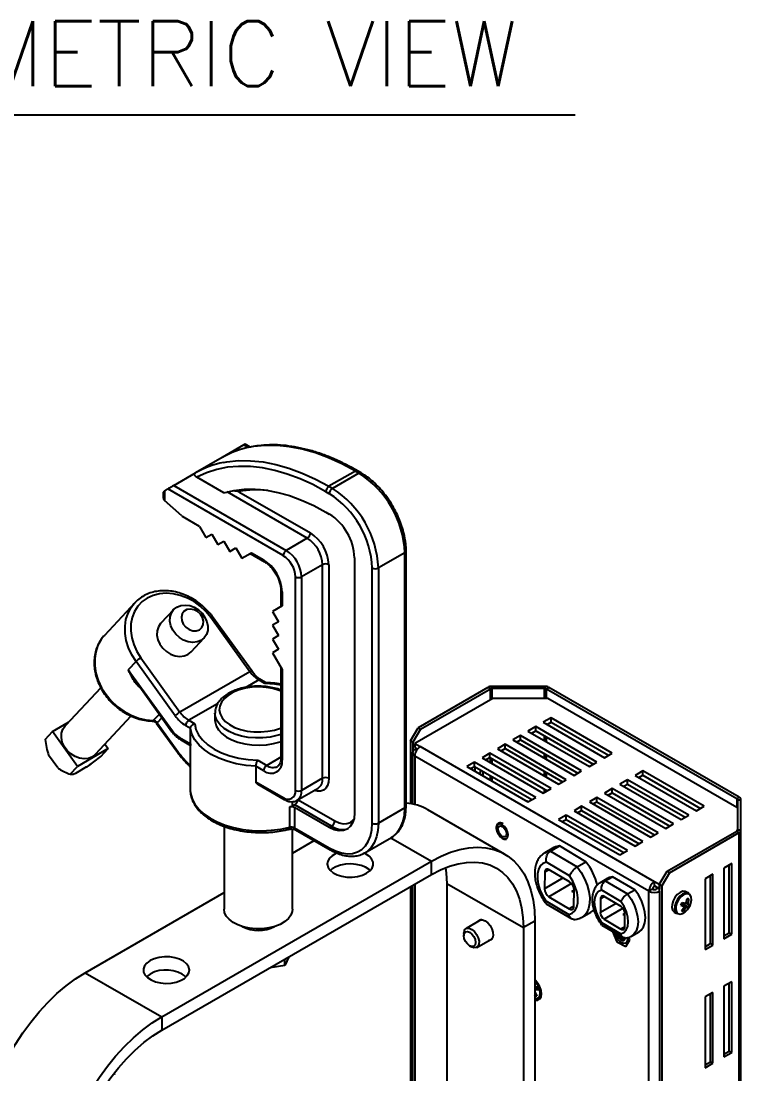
# Model space of a CAD drawing. Extents: x 7 to 135, y 3 to 97.
# Drawn here: x 95.74 to 104.05, y 16.07 to 28.22 of the extents above; entities that cross this region are included whole.
import ezdxf
from ezdxf.enums import TextEntityAlignment as Align

# ---------------------------------------------------------------- set-up
doc = ezdxf.new("R2010")
doc.units = 0
doc.header["$MEASUREMENT"] = 0
doc.layers.add('OBJECT', color=7, linetype='CONTINUOUS')
doc.styles.get("Standard").update_dxf_attribs({"font": 'SIMPLEX'})

msp = doc.modelspace()

# ---------------------------------------------------------------- linework, layer by layer
at = {"layer": 'OBJECT', "color": 1}
msp.add_line((91.147, 27.141), (102.133, 27.141), dxfattribs=at)
at = {"layer": 'OBJECT'}
for p, q in [((98.311, 23.331), (98.06, 23.186)), ((98.363, 23.301), (98.311, 23.331)), ((98.384, 23.305), (98.326, 23.339)), ((98.06, 23.186), (97.754, 23.01)), ((97.503, 22.865), (97.754, 23.01)), ((98.082, 22.779), (97.769, 22.96)), ((99.599, 23.03), (99.293, 22.854)), ((99.639, 23.007), (99.333, 22.83)), ((99.639, 23.007), (99.599, 23.03)), ((99.664, 23.009), (99.624, 23.032)), ((97.503, 22.865), (98.802, 22.115)), ((99.293, 22.854), (99.333, 22.83)), ((97.383, 22.788), (97.383, 22.723)), ((97.397, 22.798), (97.435, 22.823)), ((97.397, 22.798), (97.397, 22.689)), ((98.766, 22.054), (97.435, 22.823)), ((99.044, 22.255), (98.119, 22.789)), ((98.255, 22.792), (99.08, 22.316)), ((99.298, 22.769), (99.258, 22.792)), ((97.595, 22.512), (97.397, 22.689)), ((97.8, 22.392), (97.604, 22.505)), ((99.258, 22.557), (99.298, 22.534)), ((97.8, 22.392), (97.875, 22.262)), ((97.875, 22.262), (97.944, 22.302)), ((97.875, 22.262), (97.944, 22.302)), ((97.944, 22.302), (98.013, 22.182)), ((99.044, 22.255), (98.802, 22.115)), ((98.013, 22.182), (98.082, 22.222)), ((98.013, 22.182), (98.082, 22.222)), ((98.082, 22.222), (98.151, 22.103)), ((98.151, 22.103), (98.22, 22.143)), ((98.151, 22.103), (98.22, 22.143)), ((98.22, 22.143), (98.289, 22.023)), ((98.289, 22.023), (98.399, 22.087)), ((98.289, 22.023), (98.385, 22.078)), ((98.385, 22.078), (98.551, 21.982)), ((98.399, 22.087), (98.541, 22.005)), ((99.589, 22.029), (99.589, 19.086)), ((100.169, 22.088), (99.864, 21.912)), ((100.169, 19.145), (100.169, 22.088)), ((100.184, 19.165), (100.184, 22.109)), ((99.221, 21.949), (98.978, 21.809)), ((99.221, 19.485), (99.221, 21.949)), ((99.292, 21.949), (99.292, 19.485)), ((99.793, 18.968), (99.793, 21.912)), ((99.864, 21.912), (99.864, 18.968)), ((98.908, 19.345), (98.908, 21.809)), ((98.978, 21.809), (98.978, 19.345)), ((98.738, 21.658), (98.738, 21.466)), ((98.753, 21.638), (98.753, 21.475)), ((97.053, 21.509), (96.703, 21.133)), ((97.027, 21.477), (97.053, 21.509)), ((97.503, 21.432), (97.352, 21.271)), ((98.753, 21.475), (98.643, 21.411)), ((98.643, 21.411), (98.711, 21.291)), ((98.382, 20.715), (97.931, 21.34)), ((98.403, 20.723), (97.952, 21.348)), ((98.711, 21.291), (98.643, 21.252)), ((98.643, 21.252), (98.711, 21.132)), ((96.703, 21.133), (96.694, 21.123)), ((97.703, 20.943), (97.854, 21.105)), ((98.711, 21.132), (98.643, 21.092)), ((98.643, 21.092), (98.711, 20.973)), ((98.711, 20.973), (98.643, 20.933)), ((98.643, 20.933), (98.753, 20.742)), ((97.068, 20.832), (96.979, 20.737)), ((97.519, 20.207), (97.068, 20.832)), ((97.124, 20.874), (97.575, 20.249)), ((96.979, 20.737), (97.489, 20.031)), ((98.382, 20.715), (97.575, 20.249)), ((98.738, 20.767), (98.738, 19.716)), ((98.753, 20.742), (98.753, 19.695)), ((97.064, 20.604), (97.483, 20.022)), ((98.484, 20.62), (98.336, 20.534)), ((98.553, 20.58), (98.484, 20.62)), ((98.568, 20.588), (98.509, 20.622)), ((101.127, 20.534), (100.323, 20.069)), ((101.156, 20.517), (101.127, 20.534)), ((101.177, 20.523), (101.177, 20.546)), ((101.781, 20.546), (101.177, 20.546)), ((101.781, 20.523), (101.781, 20.546)), ((101.803, 20.517), (101.831, 20.534)), ((104.026, 19.266), (101.831, 20.534)), ((96.661, 20.53), (96.25, 20.089)), ((100.351, 20.053), (101.156, 20.517)), ((101.156, 20.391), (101.156, 20.517)), ((101.177, 20.523), (101.781, 20.523)), ((101.177, 20.403), (101.177, 20.523)), ((101.781, 20.407), (101.781, 20.523)), ((101.803, 20.517), (103.998, 19.25)), ((101.803, 20.407), (101.803, 20.517)), ((98.009, 20.346), (97.676, 20.154)), ((101.183, 20.407), (100.284, 19.888)), ((101.818, 20.407), (101.183, 20.407)), ((103.998, 19.148), (101.818, 20.407)), ((96.601, 19.762), (97.013, 20.204)), ((97.267, 20.151), (97.337, 20.225)), ((97.366, 20.184), (97.312, 20.126)), ((97.979, 20.238), (97.979, 20.156)), ((101.856, 20.183), (101.767, 20.132)), ((102.563, 19.774), (101.856, 20.183)), ((101.856, 20.134), (101.856, 20.183)), ((96.104, 20.024), (96.289, 20.131)), ((97.258, 20.146), (97.258, 20.146)), ((97.306, 20.117), (97.546, 19.785)), ((97.312, 20.126), (97.551, 19.794)), ((97.696, 20.06), (97.641, 20.092)), ((97.676, 20.154), (97.745, 20.114)), ((97.696, 19.881), (97.696, 20.06)), ((100.235, 19.916), (100.323, 20.069)), ((100.351, 20.053), (100.263, 19.9)), ((100.323, 20.069), (100.351, 20.053)), ((101.679, 20.081), (101.59, 20.03)), ((102.386, 19.672), (101.679, 20.081)), ((101.679, 20.032), (101.679, 20.081)), ((101.767, 20.132), (102.474, 19.723)), ((101.81, 20.107), (101.856, 20.134)), ((101.856, 20.134), (102.52, 19.75)), ((96.019, 19.933), (96.104, 20.024)), ((96.393, 19.623), (96.104, 20.024)), ((97.57, 19.955), (97.696, 19.881)), ((97.58, 19.932), (97.695, 19.865)), ((101.502, 19.979), (101.414, 19.928)), ((101.414, 19.928), (102.121, 19.519)), ((101.456, 19.903), (101.502, 19.93)), ((102.209, 19.57), (101.502, 19.979)), ((101.502, 19.93), (101.502, 19.979)), ((101.502, 19.93), (102.167, 19.546)), ((101.59, 20.03), (102.298, 19.621)), ((101.633, 20.005), (101.679, 20.032)), ((101.679, 20.032), (102.344, 19.648)), ((101.781, 19.919), (101.781, 19.972)), ((101.803, 19.907), (101.803, 19.96)), ((96.747, 19.827), (96.393, 19.623)), ((96.662, 19.736), (96.747, 19.827)), ((96.71, 19.878), (96.747, 19.827)), ((97.694, 19.866), (97.694, 19.353)), ((100.263, 19.9), (100.235, 19.916)), ((100.235, 19.916), (100.235, 19.192)), ((100.263, 19.9), (100.263, 19.795)), ((100.284, 19.888), (100.348, 19.851)), ((100.284, 19.888), (100.284, 19.839)), ((100.284, 19.839), (100.315, 19.821)), ((100.305, 19.827), (100.284, 19.814)), ((103.049, 18.292), (100.348, 19.851)), ((101.325, 19.877), (101.237, 19.826)), ((101.237, 19.826), (101.944, 19.417)), ((101.279, 19.801), (101.325, 19.828)), ((102.032, 19.468), (101.325, 19.877)), ((101.325, 19.828), (101.325, 19.877)), ((101.325, 19.828), (101.99, 19.444)), ((96.165, 19.605), (96.06, 19.75)), ((98.474, 19.693), (98.576, 19.634)), ((98.738, 19.728), (98.576, 19.634)), ((100.258, 19.778), (100.258, 19.188)), ((102.985, 18.181), (100.284, 19.741)), ((100.284, 19.741), (100.284, 19.182)), ((101.149, 19.774), (101.06, 19.723)), ((101.06, 19.723), (101.767, 19.315)), ((101.103, 19.699), (101.149, 19.725)), ((101.856, 19.366), (101.149, 19.774)), ((101.149, 19.725), (101.149, 19.774)), ((101.149, 19.725), (101.813, 19.342)), ((101.156, 19.668), (101.156, 19.721)), ((101.177, 19.656), (101.177, 19.709)), ((101.781, 19.715), (101.781, 19.768)), ((101.803, 19.703), (101.803, 19.756)), ((102.474, 19.723), (102.563, 19.774)), ((96.214, 19.574), (96.223, 19.569)), ((96.308, 19.532), (96.393, 19.623)), ((96.498, 19.616), (96.37, 19.542)), ((98.452, 19.624), (98.452, 19.445)), ((98.541, 19.573), (98.452, 19.624)), ((100.972, 19.672), (100.883, 19.621)), ((100.883, 19.621), (101.59, 19.213)), ((100.926, 19.597), (100.972, 19.623)), ((101.679, 19.264), (100.972, 19.672)), ((100.972, 19.623), (100.972, 19.672)), ((100.972, 19.623), (101.636, 19.24)), ((100.981, 19.565), (100.981, 19.618)), ((101.041, 19.531), (101.041, 19.584)), ((101.069, 19.567), (101.069, 19.514)), ((101.781, 19.511), (101.781, 19.564)), ((102.121, 19.519), (102.209, 19.57)), ((102.298, 19.621), (102.386, 19.672)), ((102.916, 19.57), (102.828, 19.519)), ((103.623, 19.162), (102.916, 19.57)), ((102.916, 19.521), (102.916, 19.57)), ((98.452, 19.445), (98.766, 19.264)), ((99.221, 19.485), (98.978, 19.345)), ((101.156, 19.464), (101.156, 19.517)), ((101.177, 19.452), (101.177, 19.505)), ((101.803, 19.499), (101.803, 19.552)), ((101.944, 19.417), (102.032, 19.468)), ((102.74, 19.468), (102.651, 19.417)), ((103.447, 19.06), (102.74, 19.468)), ((102.74, 19.419), (102.74, 19.468)), ((102.828, 19.519), (103.535, 19.111)), ((102.87, 19.495), (102.916, 19.521)), ((102.916, 19.521), (103.581, 19.138)), ((98.474, 19.416), (98.777, 19.241)), ((98.927, 19.231), (99.169, 19.371)), ((101.767, 19.315), (101.856, 19.366)), ((101.781, 19.323), (101.781, 19.36)), ((101.803, 19.336), (101.803, 19.348)), ((102.563, 19.366), (102.474, 19.315)), ((102.517, 19.291), (102.563, 19.317)), ((103.27, 18.958), (102.563, 19.366)), ((102.563, 19.317), (102.563, 19.366)), ((102.563, 19.317), (103.227, 18.934)), ((102.651, 19.417), (103.358, 19.009)), ((102.694, 19.393), (102.74, 19.419)), ((102.74, 19.419), (103.404, 19.036)), ((98.873, 19.163), (98.873, 19.216)), ((98.938, 19.238), (99.36, 18.994)), ((101.593, 19.215), (101.577, 19.221)), ((101.59, 19.213), (101.679, 19.264)), ((102.386, 19.264), (102.298, 19.213)), ((102.298, 19.213), (103.005, 18.805)), ((102.34, 19.189), (102.386, 19.215)), ((103.093, 18.856), (102.386, 19.264)), ((102.386, 19.215), (102.386, 19.264)), ((102.386, 19.215), (103.051, 18.832)), ((102.474, 19.315), (103.181, 18.907)), ((103.998, 19.25), (104.026, 19.266)), ((103.998, 19.25), (103.998, 19.148)), ((104.007, 19.238), (104.007, 18.889)), ((104.007, 19.238), (104.047, 19.238)), ((104.047, 18.889), (104.047, 19.238)), ((98.842, 18.92), (98.842, 19.155)), ((98.9, 19.179), (98.873, 19.163)), ((98.897, 19.149), (98.897, 18.914)), ((99.298, 18.918), (98.897, 19.149)), ((99.325, 18.933), (98.9, 19.179)), ((100.169, 19.145), (99.864, 18.968)), ((101.32, 18.611), (100.436, 19.121)), ((102.209, 19.162), (102.121, 19.111)), ((102.121, 19.111), (102.828, 18.703)), ((102.163, 19.087), (102.209, 19.113)), ((102.916, 18.754), (102.209, 19.162)), ((102.209, 19.113), (102.209, 19.162)), ((102.209, 19.113), (102.874, 18.729)), ((103.535, 19.111), (103.623, 19.162)), ((102.032, 19.06), (101.944, 19.009)), ((101.944, 19.009), (102.651, 18.601)), ((101.986, 18.985), (102.032, 19.011)), ((102.74, 18.652), (102.032, 19.06)), ((102.032, 19.011), (102.032, 19.06)), ((102.032, 19.011), (102.697, 18.627)), ((103.181, 18.907), (103.27, 18.958)), ((103.358, 19.009), (103.447, 19.06)), ((98.084, 18.932), (98.084, 17.976)), ((98.874, 17.976), (98.874, 18.9)), ((98.897, 18.914), (99.298, 18.682)), ((98.908, 18.891), (99.308, 18.66)), ((99.325, 18.933), (99.298, 18.918)), ((103.005, 18.805), (103.093, 18.856)), ((103.194, 18.412), (103.998, 18.876)), ((103.222, 18.396), (104.026, 18.86)), ((103.998, 18.876), (104.026, 18.86)), ((104.007, 18.889), (104.047, 18.889)), ((104.026, 13.328), (104.026, 18.86)), ((104.047, 13.357), (104.047, 18.889)), ((98.874, 18.623), (99.123, 18.767)), ((99.708, 18.625), (100.014, 18.801)), ((100.008, 18.798), (100.476, 18.528)), ((102.828, 18.703), (102.916, 18.754)), ((101.887, 18.685), (101.785, 18.626)), ((101.851, 18.646), (101.953, 18.705)), ((101.851, 18.646), (102.158, 18.463)), ((102.259, 18.522), (101.953, 18.705)), ((102.651, 18.601), (102.74, 18.652)), ((97.365, 16.732), (100.476, 18.528)), ((100.476, 18.374), (100.476, 18.528)), ((102.069, 18.358), (101.802, 18.517)), ((102.158, 18.463), (102.259, 18.522)), ((103.94, 18.501), (103.851, 18.45)), ((103.912, 17.701), (103.912, 18.485)), ((103.94, 17.685), (103.94, 18.501)), ((97.365, 16.578), (100.476, 18.374)), ((101.783, 18.401), (101.78, 18.21)), ((101.835, 18.43), (101.783, 18.401)), ((102.07, 18.29), (101.836, 18.429)), ((102.481, 18.301), (102.566, 18.35)), ((102.822, 18.2), (102.566, 18.35)), ((103.105, 18.259), (103.194, 18.412)), ((103.222, 18.396), (103.134, 18.243)), ((103.194, 18.412), (103.222, 18.396)), ((103.724, 18.377), (103.636, 18.326)), ((103.696, 17.577), (103.696, 18.361)), ((103.724, 17.56), (103.724, 18.377)), ((103.851, 18.45), (103.851, 17.634)), ((100.235, 18.235), (100.235, 14.588)), ((100.258, 18.248), (100.258, 14.597)), ((100.284, 18.263), (100.284, 14.56)), ((100.653, 18.272), (101.537, 17.762)), ((100.653, 18.272), (100.653, 12.435)), ((101.995, 18.335), (101.78, 18.21)), ((102.094, 18.27), (101.832, 18.119)), ((102.513, 18.333), (102.429, 18.284)), ((102.481, 18.301), (102.737, 18.151)), ((103.113, 18.255), (103.049, 18.292)), ((103.049, 18.243), (103.049, 18.292)), ((103.113, 18.206), (103.049, 18.243)), ((103.066, 18.233), (103.078, 18.21)), ((103.134, 18.243), (103.105, 18.259)), ((103.105, 18.259), (103.105, 18.186)), ((103.113, 18.206), (103.113, 18.255)), ((103.134, 18.243), (103.134, 12.915)), ((103.636, 18.326), (103.636, 17.509)), ((96.481, 17.242), (98.084, 18.167)), ((101.832, 18.119), (102.066, 17.979)), ((102.097, 18.184), (102.122, 18.199)), ((102.122, 18.17), (102.097, 18.184)), ((102.097, 18.184), (102.122, 18.172)), ((102.119, 18.008), (102.122, 18.198)), ((102.469, 18.121), (102.426, 18.096)), ((102.663, 18.063), (102.441, 18.193)), ((102.665, 18.006), (102.47, 18.12)), ((102.737, 18.151), (102.822, 18.2)), ((103.028, 18.206), (102.985, 18.181)), ((102.985, 13.001), (102.985, 18.181)), ((103.091, 18.218), (103.07, 18.206)), ((103.113, 13.001), (103.113, 18.181)), ((103.444, 18.158), (103.413, 18.176)), ((101.795, 18.073), (102.062, 17.914)), ((101.8, 18.038), (102.095, 17.862)), ((102.119, 18.01), (102.066, 17.979)), ((102.426, 18.096), (102.425, 17.936)), ((102.606, 18.041), (102.425, 17.936)), ((102.687, 17.986), (102.468, 17.86)), ((103.395, 18.006), (103.36, 18.034)), ((103.362, 18.039), (103.416, 18.001)), ((103.44, 17.998), (103.363, 18.041)), ((103.432, 18.034), (103.412, 18.042)), ((103.446, 18.091), (103.424, 18.085)), ((102.214, 17.883), (102.316, 17.942)), ((102.468, 17.86), (102.663, 17.746)), ((102.689, 17.915), (102.709, 17.926)), ((102.708, 17.904), (102.689, 17.915)), ((102.689, 17.915), (102.708, 17.906)), ((102.707, 17.77), (102.709, 17.93)), ((103.278, 17.942), (103.309, 17.924)), ((103.382, 17.954), (103.375, 17.974)), ((101.055, 17.854), (100.875, 17.751)), ((101.67, 17.838), (101.537, 17.762)), ((101.537, 17.762), (101.537, 11.807)), ((101.67, 17.838), (101.67, 14.043)), ((102.438, 17.822), (102.661, 17.691)), ((102.442, 17.792), (102.688, 17.648)), ((102.707, 17.771), (102.663, 17.746)), ((100.85, 17.694), (100.85, 17.669)), ((101, 17.534), (101.18, 17.638)), ((102.567, 17.719), (102.617, 17.599)), ((102.699, 17.617), (102.699, 17.617)), ((102.719, 17.546), (102.767, 17.623)), ((102.767, 17.623), (102.754, 17.652)), ((102.786, 17.665), (102.871, 17.714)), ((103.851, 17.667), (103.912, 17.701)), ((103.851, 17.634), (103.94, 17.685)), ((103.912, 17.701), (103.94, 17.685)), ((100.917, 17.553), (100.938, 17.541)), ((102.617, 17.599), (102.719, 17.546)), ((103.636, 17.542), (103.696, 17.577)), ((103.636, 17.509), (103.724, 17.56)), ((103.696, 17.577), (103.724, 17.56)), ((98.831, 17.424), (98.785, 17.326)), ((98.785, 17.326), (98.785, 17.398)), ((98.785, 17.326), (98.615, 17.3)), ((96.481, 17.242), (97.365, 16.732)), ((103.94, 17.138), (103.851, 17.087)), ((103.94, 16.321), (103.94, 17.138)), ((101.67, 17.078), (101.697, 17.081)), ((101.67, 17.069), (101.695, 17.081)), ((101.67, 17.059), (101.698, 17.078)), ((101.701, 17.07), (101.67, 17.046)), ((101.711, 17.046), (101.67, 17.042)), ((101.67, 17.023), (101.692, 16.97)), ((101.697, 17.081), (101.711, 17.046)), ((103.724, 17.013), (103.636, 16.962)), ((103.724, 16.197), (103.724, 17.013)), ((103.851, 17.087), (103.851, 16.27)), ((103.912, 16.338), (103.912, 17.122)), ((101.67, 16.97), (101.681, 16.996)), ((101.692, 16.97), (101.67, 16.967)), ((101.706, 16.951), (101.719, 16.959)), ((103.636, 16.962), (103.636, 16.146)), ((103.696, 16.213), (103.696, 16.997)), ((97.365, 16.732), (97.365, 16.578)), ((103.851, 16.303), (103.912, 16.338)), ((103.851, 16.27), (103.94, 16.321)), ((103.912, 16.338), (103.94, 16.321)), ((103.636, 16.178), (103.696, 16.213)), ((103.636, 16.146), (103.724, 16.197)), ((103.696, 16.213), (103.724, 16.197))]:
    msp.add_line(p, q, dxfattribs=at)
at = {"layer": 'OBJECT', "flags": 128}
for points in [[(99.599, 23.03), (99.444, 23.113), (99.289, 23.183), (99.137, 23.24), (98.986, 23.282), (98.839, 23.311), (98.695, 23.326), (98.556, 23.326), (98.423, 23.312), (98.387, 23.306)], [(99.258, 22.792), (99.109, 22.873), (98.96, 22.94), (98.813, 22.995), (98.668, 23.038), (98.526, 23.067), (98.387, 23.082), (98.252, 23.084), (98.123, 23.073), (97.999, 23.049), (97.881, 23.011), (97.769, 22.96)], [(98.079, 23.129), (98.117, 23.136), (98.251, 23.15), (98.39, 23.149), (98.533, 23.135), (98.681, 23.106), (98.831, 23.063), (98.984, 23.007), (99.138, 22.937), (99.293, 22.854)], [(98.082, 22.779), (98.197, 22.806), (98.317, 22.82), (98.442, 22.821), (98.572, 22.809), (98.705, 22.784), (98.84, 22.746), (98.978, 22.695), (99.118, 22.632), (99.258, 22.557)], [(97.931, 21.34), (97.875, 21.409), (97.809, 21.47), (97.737, 21.523), (97.66, 21.565), (97.579, 21.596), (97.497, 21.615), (97.416, 21.621), (97.338, 21.615), (97.264, 21.596), (97.197, 21.565), (97.138, 21.523), (97.088, 21.471), (97.05, 21.41), (97.023, 21.341), (97.008, 21.266), (97.007, 21.188), (97.018, 21.107), (97.041, 21.027), (97.077, 20.949), (97.124, 20.874)], [(97.068, 20.832), (97.019, 20.909), (96.982, 20.99), (96.956, 21.073), (96.942, 21.157), (96.941, 21.239), (96.952, 21.317), (96.976, 21.39), (97.012, 21.457), (97.027, 21.477)], [(97.817, 21.076), (97.772, 21.058), (97.722, 21.052), (97.67, 21.059), (97.617, 21.078), (97.569, 21.108), (97.526, 21.148), (97.493, 21.194), (97.47, 21.245), (97.459, 21.297), (97.461, 21.348), (97.476, 21.393), (97.502, 21.432), (97.539, 21.461), (97.584, 21.479), (97.634, 21.484), (97.687, 21.478), (97.739, 21.458), (97.787, 21.428), (97.83, 21.389), (97.863, 21.342), (97.886, 21.292), (97.897, 21.24), (97.895, 21.189), (97.88, 21.143), (97.854, 21.105), (97.817, 21.076)], [(97.8, 21.199), (97.827, 21.224), (97.843, 21.258), (97.846, 21.298), (97.834, 21.34), (97.811, 21.378), (97.777, 21.409), (97.737, 21.43), (97.694, 21.438), (97.655, 21.432), (97.622, 21.413), (97.6, 21.383), (97.591, 21.346), (97.595, 21.305), (97.613, 21.264), (97.643, 21.229), (97.68, 21.203), (97.722, 21.188), (97.763, 21.187), (97.8, 21.199)], [(97.352, 21.271), (97.352, 21.271), (97.326, 21.232), (97.311, 21.186), (97.309, 21.136), (97.32, 21.084), (97.342, 21.033), (97.376, 20.987), (97.418, 20.947), (97.467, 20.917), (97.519, 20.898), (97.572, 20.891), (97.622, 20.897), (97.667, 20.914), (97.703, 20.943)], [(96.694, 21.123), (96.666, 21.088), (96.628, 21.02), (96.603, 20.946), (96.591, 20.866), (96.591, 20.783), (96.605, 20.697), (96.632, 20.612), (96.671, 20.53), (96.722, 20.451), (96.782, 20.379), (96.851, 20.314), (96.928, 20.258), (97.01, 20.213), (97.095, 20.18), (97.181, 20.159), (97.267, 20.151)], [(98.738, 20.491), (98.718, 20.499), (98.646, 20.52), (98.569, 20.533), (98.489, 20.539), (98.408, 20.535), (98.33, 20.524), (98.257, 20.505), (98.19, 20.478), (98.133, 20.445), (98.087, 20.407), (98.054, 20.365), (98.034, 20.319), (98.029, 20.273), (98.038, 20.227), (98.061, 20.182), (98.098, 20.141), (98.147, 20.104), (98.206, 20.072), (98.275, 20.047), (98.349, 20.03), (98.428, 20.021), (98.509, 20.02), (98.589, 20.027), (98.665, 20.042), (98.735, 20.065), (98.738, 20.067)], [(98.738, 20.561), (98.665, 20.572), (98.553, 20.58)], [(98.738, 19.991), (98.694, 19.978), (98.615, 19.96), (98.532, 19.951), (98.447, 19.95), (98.363, 19.957), (98.283, 19.973), (98.208, 19.995), (98.141, 20.025), (98.083, 20.061), (98.037, 20.103), (98.004, 20.148), (97.984, 20.195), (97.979, 20.235)], [(96.601, 19.762), (96.564, 19.733), (96.52, 19.715), (96.469, 19.709), (96.417, 19.716), (96.365, 19.735), (96.316, 19.766), (96.274, 19.805), (96.24, 19.851), (96.217, 19.902), (96.207, 19.954), (96.209, 20.005), (96.223, 20.051), (96.25, 20.089), (96.25, 20.089)], [(97.306, 20.117), (97.306, 20.117), (97.307, 20.119), (97.308, 20.122), (97.312, 20.126)], [(98.452, 19.624), (98.337, 19.634), (98.225, 19.653), (98.12, 19.681), (98.022, 19.717), (97.934, 19.761), (97.858, 19.812), (97.795, 19.869), (97.746, 19.929), (97.713, 19.994), (97.696, 20.06)], [(97.745, 20.114), (97.759, 20.049), (97.789, 19.986), (97.835, 19.927), (97.896, 19.872), (97.969, 19.823), (98.055, 19.78), (98.15, 19.745), (98.253, 19.719), (98.362, 19.701), (98.474, 19.693)], [(97.979, 20.156), (97.98, 20.138), (97.992, 20.09), (98.019, 20.043), (98.059, 20), (98.111, 19.961), (98.173, 19.928), (98.244, 19.901), (98.322, 19.882), (98.405, 19.871), (98.489, 19.868), (98.574, 19.873), (98.655, 19.886), (98.732, 19.907), (98.738, 19.91)], [(97.483, 20.022), (97.483, 20.022), (97.484, 20.024), (97.485, 20.027), (97.489, 20.031)], [(97.546, 19.785), (97.546, 19.786), (97.546, 19.788), (97.548, 19.79), (97.551, 19.794)], [(99.292, 19.485), (99.288, 19.44), (99.276, 19.401), (99.256, 19.37), (99.23, 19.348), (99.197, 19.336), (99.161, 19.335), (99.122, 19.344)], [(97.694, 19.353), (97.697, 19.312), (97.714, 19.248), (97.746, 19.187), (97.792, 19.129), (97.851, 19.074), (97.922, 19.025), (98.004, 18.982), (98.095, 18.946), (98.194, 18.917), (98.299, 18.896), (98.408, 18.884), (98.519, 18.88), (98.629, 18.885), (98.738, 18.898), (98.842, 18.92)], [(99.589, 19.086), (99.584, 19.023), (99.567, 18.97), (99.54, 18.927), (99.504, 18.897), (99.46, 18.881), (99.41, 18.879), (99.355, 18.891), (99.298, 18.918)], [(100.014, 18.801), (100.04, 18.818), (100.085, 18.862), (100.121, 18.918), (100.148, 18.984), (100.164, 19.061), (100.169, 19.145)], [(99.298, 18.682), (99.368, 18.648), (99.437, 18.625), (99.504, 18.615), (99.566, 18.619), (99.622, 18.635), (99.672, 18.664), (99.714, 18.705), (99.748, 18.757), (99.773, 18.819), (99.788, 18.89), (99.793, 18.968)], [(99.36, 18.994), (99.41, 18.971), (99.458, 18.96), (99.502, 18.962), (99.541, 18.976), (99.573, 19.003), (99.582, 19.014)], [(99.864, 18.968), (99.858, 18.884), (99.842, 18.808), (99.816, 18.742), (99.78, 18.686), (99.734, 18.642), (99.706, 18.623)], [(101.294, 18.949), (101.269, 18.958), (101.247, 18.954), (101.232, 18.937), (101.227, 18.911), (101.232, 18.878), (101.247, 18.845), (101.269, 18.816), (101.294, 18.795), (101.319, 18.786), (101.341, 18.791), (101.355, 18.807), (101.361, 18.834), (101.355, 18.866), (101.341, 18.899), (101.319, 18.928), (101.294, 18.949)], [(101.294, 18.949), (101.268, 18.958), (101.247, 18.953), (101.232, 18.937), (101.227, 18.91), (101.232, 18.878), (101.247, 18.845), (101.268, 18.816), (101.294, 18.795), (101.319, 18.787), (101.341, 18.791), (101.355, 18.807), (101.36, 18.834), (101.355, 18.866), (101.341, 18.899), (101.319, 18.928), (101.294, 18.949)], [(101.294, 18.949), (101.269, 18.958), (101.247, 18.953)], [(98.834, 18.898), (98.836, 18.899), (98.839, 18.901), (98.84, 18.906), (98.842, 18.912), (98.842, 18.92)], [(101.294, 18.815), (101.275, 18.83), (101.259, 18.852), (101.248, 18.877), (101.244, 18.901), (101.248, 18.92), (101.259, 18.933), (101.275, 18.936), (101.294, 18.929), (101.313, 18.914), (101.329, 18.892), (101.34, 18.868), (101.343, 18.844), (101.34, 18.824), (101.329, 18.811), (101.313, 18.808), (101.294, 18.815)], [(101.341, 18.791), (101.341, 18.791), (101.355, 18.807), (101.36, 18.834), (101.355, 18.866), (101.341, 18.899), (101.319, 18.928), (101.294, 18.949)], [(99.388, 18.623), (99.375, 18.617), (99.331, 18.592), (99.299, 18.562), (99.279, 18.528), (99.274, 18.493), (99.283, 18.457), (99.306, 18.424), (99.341, 18.395), (99.387, 18.371), (99.441, 18.355), (99.501, 18.345), (99.563, 18.344), (99.623, 18.352), (99.679, 18.367), (99.727, 18.389), (99.727, 18.389)], [(99.727, 18.389), (99.765, 18.417), (99.792, 18.449), (99.804, 18.484), (99.802, 18.519), (99.786, 18.554), (99.757, 18.585), (99.716, 18.612), (99.696, 18.621)], [(100.476, 18.528), (100.587, 18.585), (100.696, 18.631), (100.803, 18.664), (100.908, 18.683), (101.008, 18.69), (101.105, 18.684), (101.196, 18.665), (101.281, 18.632), (101.358, 18.587), (101.429, 18.53), (101.491, 18.461), (101.545, 18.381), (101.589, 18.29), (101.624, 18.189), (101.65, 18.08), (101.665, 17.963), (101.67, 17.838)], [(101.786, 18.626), (101.804, 18.635), (101.851, 18.646)], [(101.953, 18.705), (101.906, 18.694), (101.887, 18.685)], [(99.769, 18.42), (99.757, 18.431), (99.716, 18.458), (99.666, 18.478), (99.608, 18.492), (99.547, 18.497), (99.486, 18.494), (99.427, 18.482), (99.375, 18.464), (99.331, 18.439), (99.31, 18.42)], [(100.476, 18.374), (100.58, 18.428), (100.683, 18.47), (100.784, 18.499), (100.882, 18.515), (100.976, 18.518), (101.066, 18.508), (101.149, 18.485), (101.226, 18.448), (101.296, 18.4), (101.358, 18.339), (101.412, 18.267), (101.456, 18.184), (101.491, 18.091), (101.517, 17.989), (101.532, 17.879), (101.537, 17.762)], [(101.802, 18.517), (101.763, 18.502), (101.732, 18.474), (101.71, 18.434), (101.698, 18.384), (101.698, 18.326), (101.707, 18.263), (101.728, 18.198), (101.757, 18.134), (101.795, 18.073)], [(100.64, 18.454), (100.648, 18.389), (100.653, 18.272)], [(101.836, 18.429), (101.826, 18.434), (101.816, 18.437), (101.807, 18.437), (101.799, 18.434), (101.792, 18.429), (101.787, 18.421), (101.784, 18.412), (101.783, 18.401)], [(102.062, 17.914), (102.101, 17.929), (102.132, 17.957), (102.154, 17.997), (102.166, 18.047), (102.167, 18.105), (102.157, 18.168), (102.136, 18.233), (102.107, 18.297), (102.069, 18.358)], [(102.158, 18.463), (102.204, 18.397), (102.242, 18.326), (102.272, 18.252), (102.293, 18.178), (102.302, 18.107), (102.301, 18.042), (102.29, 17.984), (102.268, 17.935), (102.236, 17.898), (102.214, 17.883)], [(102.566, 18.35), (102.524, 18.339), (102.513, 18.333)], [(102.427, 18.283), (102.439, 18.29), (102.481, 18.301)], [(102.441, 18.193), (102.405, 18.178), (102.378, 18.149), (102.361, 18.108), (102.354, 18.057), (102.36, 18), (102.376, 17.939), (102.403, 17.879), (102.438, 17.822)], [(102.737, 18.151), (102.779, 18.09), (102.814, 18.025), (102.839, 17.957), (102.855, 17.89), (102.86, 17.827), (102.854, 17.77), (102.838, 17.722), (102.811, 17.685), (102.788, 17.666)], [(102.871, 17.714), (102.896, 17.734), (102.922, 17.771), (102.939, 17.819), (102.945, 17.875), (102.94, 17.939), (102.924, 18.006), (102.898, 18.074), (102.864, 18.139), (102.822, 18.2)], [(103.413, 18.176), (103.403, 18.18), (103.375, 18.181), (103.344, 18.168), (103.313, 18.143), (103.285, 18.11), (103.265, 18.07), (103.253, 18.03), (103.251, 17.993), (103.259, 17.962), (103.277, 17.943), (103.278, 17.942)], [(103.444, 18.158), (103.433, 18.163), (103.405, 18.163), (103.374, 18.15), (103.343, 18.126), (103.316, 18.092), (103.295, 18.053), (103.283, 18.012), (103.282, 17.975), (103.29, 17.945), (103.308, 17.925), (103.309, 17.924)], [(103.439, 18.152), (103.413, 18.152), (103.383, 18.14), (103.354, 18.117), (103.328, 18.084), (103.308, 18.047), (103.296, 18.008), (103.295, 17.973), (103.303, 17.944), (103.32, 17.925), (103.344, 17.919), (103.372, 17.925), (103.402, 17.943), (103.43, 17.971), (103.438, 17.981)], [(103.46, 18.019), (103.469, 18.045), (103.476, 18.082), (103.473, 18.115), (103.46, 18.139), (103.439, 18.152)], [(102.066, 17.979), (102.076, 17.974), (102.086, 17.971), (102.095, 17.972), (102.103, 17.974), (102.11, 17.979), (102.115, 17.987), (102.118, 17.997), (102.119, 18.008)], [(102.661, 17.691), (102.696, 17.706), (102.724, 17.735), (102.741, 17.776), (102.747, 17.827), (102.742, 17.884), (102.725, 17.945), (102.699, 18.006), (102.663, 18.063)], [(103.438, 17.981), (103.454, 18.006), (103.46, 18.019)], [(98.874, 17.976), (98.871, 17.949), (98.855, 17.907), (98.826, 17.867), (98.783, 17.831), (98.73, 17.8), (98.668, 17.776), (98.599, 17.759), (98.526, 17.75), (98.451, 17.749), (98.377, 17.756), (98.306, 17.771), (98.242, 17.794), (98.187, 17.823), (98.142, 17.858), (98.109, 17.896), (98.089, 17.938), (98.084, 17.976)], [(102.316, 17.942), (102.338, 17.957), (102.352, 17.971)], [(100.85, 17.694), (100.852, 17.715), (100.863, 17.741), (100.884, 17.755), (100.911, 17.755), (100.942, 17.742), (100.972, 17.717)], [(101.011, 17.829), (101.017, 17.838), (101.038, 17.852), (101.065, 17.853), (101.095, 17.842)], [(101.095, 17.842), (101.126, 17.818), (101.153, 17.786), (101.174, 17.747), (101.186, 17.708), (101.189, 17.671), (101.181, 17.64), (101.164, 17.62), (101.14, 17.613), (101.136, 17.612)], [(100.943, 17.688), (100.965, 17.658), (100.979, 17.624), (100.984, 17.592), (100.979, 17.565), (100.965, 17.548), (100.943, 17.544), (100.917, 17.553), (100.891, 17.574), (100.869, 17.603), (100.855, 17.637), (100.85, 17.669), (100.855, 17.696), (100.869, 17.713), (100.891, 17.717), (100.917, 17.708), (100.943, 17.688)], [(100.972, 17.717), (100.998, 17.683), (101.016, 17.645), (101.026, 17.605), (101.024, 17.571), (101.013, 17.545), (100.992, 17.531), (100.965, 17.53), (100.938, 17.541)], [(102.699, 17.617), (102.696, 17.615), (102.679, 17.614), (102.66, 17.623), (102.642, 17.64), (102.627, 17.662), (102.618, 17.687), (102.617, 17.69)], [(102.706, 17.641), (102.697, 17.634), (102.684, 17.633), (102.669, 17.64), (102.655, 17.653), (102.644, 17.67), (102.641, 17.676)], [(102.642, 17.64), (102.66, 17.623), (102.679, 17.614), (102.696, 17.615), (102.708, 17.626), (102.713, 17.642)], [(102.739, 17.646), (102.74, 17.625), (102.732, 17.599), (102.715, 17.583), (102.692, 17.58), (102.665, 17.59)], [(97.23, 17.381), (97.192, 17.353), (97.166, 17.321), (97.154, 17.286), (97.155, 17.25), (97.171, 17.216), (97.201, 17.185), (97.242, 17.158), (97.292, 17.138), (97.349, 17.124), (97.41, 17.119), (97.472, 17.122), (97.53, 17.134), (97.583, 17.152), (97.626, 17.177), (97.659, 17.208), (97.678, 17.241), (97.684, 17.277), (97.675, 17.312), (97.652, 17.345), (97.617, 17.374), (97.57, 17.398), (97.516, 17.415), (97.457, 17.424), (97.395, 17.425), (97.335, 17.418), (97.279, 17.403), (97.23, 17.381)], [(95.288, 15.174), (95.293, 15.305), (95.308, 15.439), (95.333, 15.578), (95.368, 15.719), (95.413, 15.861), (95.466, 16.003), (95.529, 16.144), (95.599, 16.283), (95.677, 16.418), (95.762, 16.548), (95.853, 16.673), (95.949, 16.79), (96.05, 16.9), (96.155, 17.001), (96.262, 17.092), (96.371, 17.172), (96.481, 17.242)], [(97.23, 17.227), (97.192, 17.199), (97.188, 17.196)], [(101.67, 16.928), (101.676, 16.927), (101.705, 16.927), (101.727, 16.94), (101.742, 16.964), (101.747, 16.998), (101.742, 17.037), (101.727, 17.079), (101.705, 17.118), (101.676, 17.151), (101.67, 17.157)], [(101.67, 16.947), (101.689, 16.946), (101.712, 16.956), (101.726, 16.977), (101.731, 17.009), (101.725, 17.046), (101.71, 17.085), (101.686, 17.12), (101.67, 17.137)], [(96.172, 14.664), (96.177, 14.794), (96.192, 14.929), (96.217, 15.068), (96.252, 15.209), (96.297, 15.351), (96.35, 15.493), (96.413, 15.634), (96.483, 15.773), (96.561, 15.908), (96.646, 16.038), (96.737, 16.162), (96.833, 16.28), (96.934, 16.39), (97.038, 16.49), (97.146, 16.581), (97.255, 16.662), (97.365, 16.732)], [(96.304, 14.741), (96.31, 14.864), (96.325, 14.992), (96.35, 15.123), (96.385, 15.256), (96.43, 15.391), (96.483, 15.525), (96.545, 15.657), (96.615, 15.786), (96.692, 15.912), (96.776, 16.031), (96.865, 16.145), (96.959, 16.25), (97.057, 16.348), (97.158, 16.435), (97.261, 16.512), (97.365, 16.578)]]:
    msp.add_lwpolyline(points, dxfattribs=at)
at = {"layer": 'OBJECT'}
for centre, radius, start, end in [((98.586, 22.256), 1.068, 100.7273, 119.4866), ((98.28, 22.08), 1.068, 100.8272, 119.4879), ((99.613, 23.009), 0.0251, 65.6929, 125.6176), ((99.653, 22.986), 0.0252, 65.7086, 125.6162), ((99.022, 22.038), 1.148, 2.4871, 57.5129), ((99.335, 22.789), 0.0768, 122.6055, 177.3945), ((98.469, 21.668), 1.145, 84.0044, 100.7923), ((99.375, 22.766), 0.0768, 122.6055, 177.3945), ((98.723, 21.865), 1.071, 2.4871, 57.5129), ((98.717, 21.862), 1.148, 2.4873, 57.5127), ((97.633, 22.554), 0.0567, 227.7941, 239.6369), ((98.957, 22.001), 0.633, 2.6055, 57.3945), ((99.003, 22.32), 0.0768, 302.6055, 357.3945), ((98.837, 21.931), 0.384, 2.6055, 57.3945), ((98.831, 21.928), 0.461, 2.6055, 57.3945), ((98.843, 22.05), 0.0768, 122.6055, 177.3945), ((98.595, 21.791), 0.384, 2.6055, 57.3945), ((98.292, 21.617), 0.461, 2.6055, 57.3945), ((98.566, 22.003), 0.0252, 174.411, 233.9426), ((98.601, 21.795), 0.307, 2.6055, 57.3945), ((100.159, 22.111), 0.0251, 294.376, 354.2895), ((99.256, 21.881), 0.0769, 62.6097, 117.3903), ((99.828, 21.98), 0.0769, 242.6097, 297.3903), ((98.943, 21.877), 0.0769, 242.6097, 297.3903), ((98.763, 21.661), 0.0251, 185.7108, 245.6239), ((97.952, 21.315), 0.0324, 90.8934, 129.8284), ((97.264, 20.631), 0.281, 120.0124, 134.2807), ((98.403, 20.69), 0.0324, 90.8826, 129.8334), ((98.66, 20.908), 0.338, 214.8517, 238.6072), ((98.498, 20.599), 0.0251, 65.6929, 125.6176), ((101.175, 20.445), 0.101, 88.8559, 118.0402), ((101.783, 20.445), 0.101, 61.9598, 91.1441), ((101.176, 20.479), 0.0433, 88.8559, 118.0402), ((101.782, 20.479), 0.0433, 61.9598, 91.1441), ((97.715, 20.006), 0.281, 120.0124, 134.2807), ((97.852, 20.439), 0.406, 214.8517, 238.6072), ((97.852, 20.442), 0.338, 214.8517, 238.6072), ((97.257, 20.159), 0.0131, 273.9205, 321.7714), ((97.264, 20.093), 0.0578, 34.9383, 86.9064), ((97.718, 20.089), 0.0768, 122.6055, 177.3945), ((97.711, 20.186), 0.271, 214.8517, 238.6072), ((97.594, 19.952), 0.0246, 173.7012, 234.9867), ((100.298, 19.778), 0.0393, 110.7834, 249.2166), ((100.422, 19.735), 0.138, 122.6055, 177.3945), ((98.422, 20.418), 1.071, 215.5927, 227.1949), ((98.624, 19.674), 0.131, 230.7967, 9.214), ((98.763, 19.718), 0.0251, 185.6948, 245.6253), ((96.363, 19.857), 0.321, 231.7612, 242.2253), ((98.617, 19.569), 0.0768, 122.6055, 177.3945), ((98.649, 19.736), 0.126, 234.3949, 294.1638), ((99.098, 19.472), 0.123, 305.0133, 6.2988), ((99.256, 19.417), 0.0769, 62.6097, 117.3903), ((98.821, 19.331), 0.0873, 230.7967, 9.214), ((98.943, 19.414), 0.0769, 242.6097, 297.3903), ((98.853, 19.333), 0.126, 306.1006, 5.5852), ((98.79, 19.261), 0.024, 172.7425, 235.9607), ((98.858, 19.244), 0.0777, 302.7945, 353.9622), ((100.14, 18.6), 0.6, 60.3821, 85.8153), ((103.992, 19.236), 0.0151, 5.6948, 65.6253), ((104.012, 19.234), 0.0352, 5.6948, 65.6253), ((98.554, 20.294), 1.175, 284.2002, 285.7519), ((98.862, 19.079), 0.0781, 62.8754, 104.7193), ((100.159, 19.167), 0.0251, 294.3747, 354.3052), ((99.283, 18.998), 0.0768, 302.6055, 357.3945), ((99.828, 19.036), 0.0769, 242.6097, 297.3903), ((98.862, 18.844), 0.0781, 62.8754, 104.7193), ((98.922, 18.911), 0.0246, 173.7012, 234.9867), ((99.448, 19.108), 0.214, 234.8694, 288.8999), ((103.992, 18.89), 0.0151, 294.3747, 354.3052), ((104.012, 18.892), 0.0352, 294.3747, 354.3052), ((99.323, 18.68), 0.0252, 174.3804, 234.2929), ((101.699, 18.082), 0.712, 13.7138, 38.1578), ((102.008, 18.194), 0.114, 2.0381, 56.8379), ((103.123, 18.175), 0.138, 122.6055, 177.3945), ((103.074, 18.204), 0.0461, 122.6055, 177.3945), ((101.894, 18.214), 0.114, 182.0381, 236.8379), ((102.453, 18.1), 0.0271, 49.9703, 188.3769), ((103.049, 18.304), 0.138, 242.6097, 297.3903), ((103.049, 18.247), 0.0461, 242.6097, 297.3903), ((102.613, 17.926), 0.0953, 2.3269, 57.1185), ((102.646, 18.372), 0.789, 333.6538, 336.1215), ((103.557, 18.501), 0.52, 247.0232, 251.895), ((103.162, 18.134), 0.266, 318.9761, 331.3689), ((103.823, 19.43), 1.45, 251.7196, 253.4768), ((103.209, 18.116), 0.238, 316.8254, 330.8035), ((103.137, 18.147), 0.294, 338.4857, 350.0629), ((103.438, 18.086), 0.0884, 255.2914, 271.2541), ((103.395, 17.944), 0.156, 70.668, 78.0958), ((103.192, 18.125), 0.257, 339.0368, 352.3148), ((103.49, 18.247), 0.221, 254.6099, 260.7976), ((103.258, 18.109), 0.221, 324.2814, 335.724), ((103.262, 18.1), 0.206, 330.1589, 339.6164), ((102.52, 17.94), 0.0953, 182.3269, 237.1185), ((103.397, 18.046), 0.0933, 248.1724, 260.5914), ((98.479, 18.136), 0.406, 242.9405, 297.596), ((102.681, 17.766), 0.0271, 229.9703, 8.3769), ((102.755, 17.729), 0.166, 188.2522, 237.0974), ((102.727, 17.713), 0.112, 191.8589, 220.6335), ((97.415, 16.89), 0.384, 52.6344, 118.7034)]:
    msp.add_arc(centre, radius, start, end, dxfattribs=at)
for centre, major_axis, ratio, start_param, end_param in [((98.277, 23.309), (0.0485, 0.0297), 0.027575, 0.014954, 0.80027), ((97.47, 22.843), (0.0485, 0.0297), 0.027575, 0.80027, 2.371067), ((97.433, 22.819), (0.05, 0.0308), 0.027571, 2.339213, 3.156401), ((97.433, 22.752), (0.0354, 0.0612), 0.577335, 2.356235, 2.871597), ((97.433, 22.71), (0.0487, -0.0161), 0.700151, 3.884192, 4.154229), ((98.435, 22.107), (0.05, 0.0289), 0.00007, 2.356154, 3.141633), ((96.781, 16.04), (-0.0411, 0.0513), 0.772521, 4.59424, 4.888815)]:
    msp.add_ellipse(centre, major_axis=major_axis, ratio=ratio, start_param=start_param, end_param=end_param, dxfattribs=at)
for points, knots in [([(99.624, 23.032), (99.599, 23.046), (99.528, 23.086), (99.41, 23.145), (99.271, 23.205), (99.134, 23.253), (98.997, 23.29), (98.864, 23.316), (98.733, 23.331), (98.606, 23.333), (98.493, 23.326), (98.426, 23.314), (98.397, 23.308)], [0, 0, 0, 0, 0.0570952, 0.1654877, 0.2739096, 0.3823166, 0.4906777, 0.5989516, 0.7070867, 0.8150254, 0.9227115, 1, 1, 1, 1]), ([(97.769, 22.96), (97.762, 22.965), (97.75, 22.973), (97.743, 22.987), (97.743, 22.997), (97.747, 23.005), (97.752, 23.008), (97.754, 23.01)], [0, 0, 0, 0, 0.35028, 0.585229, 0.760499, 0.899707, 1, 1, 1, 1]), ([(100.184, 22.109), (100.184, 22.123), (100.183, 22.165), (100.174, 22.237), (100.156, 22.325), (100.129, 22.413), (100.094, 22.502), (100.052, 22.588), (100.003, 22.672), (99.948, 22.751), (99.888, 22.824), (99.824, 22.89), (99.757, 22.948), (99.703, 22.986), (99.672, 23.005), (99.664, 23.009)], [0, 0, 0, 0, 0.0448174, 0.1293529, 0.2137882, 0.2980889, 0.3822682, 0.4663669, 0.5504366, 0.6345318, 0.7186937, 0.8029818, 0.8874536, 0.972156, 1, 1, 1, 1]), ([(98.255, 22.792), (98.255, 22.792), (98.238, 22.796), (98.218, 22.798), (98.198, 22.8)], [0, 0, 0, 0, 0.0049246, 1, 1, 1, 1]), ([(98.551, 21.982), (98.557, 21.979), (98.576, 21.967), (98.607, 21.941), (98.643, 21.903), (98.675, 21.857), (98.702, 21.808), (98.722, 21.757), (98.735, 21.708), (98.738, 21.676), (98.738, 21.66), (98.738, 21.658)], [0, 0, 0, 0, 0.067195, 0.197029, 0.32808, 0.460156, 0.592759, 0.725244, 0.856827, 0.979681, 1, 1, 1, 1]), ([(97.952, 21.348), (97.942, 21.36), (97.915, 21.396), (97.864, 21.451), (97.797, 21.508), (97.724, 21.557), (97.647, 21.597), (97.566, 21.626), (97.484, 21.644), (97.403, 21.651), (97.324, 21.647), (97.248, 21.631), (97.178, 21.603), (97.115, 21.565), (97.063, 21.523), (97.037, 21.489), (97.026, 21.475)], [0, 0, 0, 0, 0.040622, 0.11622, 0.191886, 0.267591, 0.343335, 0.419107, 0.494881, 0.570603, 0.64619, 0.721536, 0.796539, 0.87114, 0.945362, 1, 1, 1, 1]), ([(96.694, 21.122), (96.692, 21.121), (96.673, 21.103), (96.646, 21.06), (96.614, 20.994), (96.593, 20.922), (96.584, 20.846), (96.586, 20.768), (96.599, 20.688), (96.623, 20.608), (96.659, 20.531), (96.704, 20.456), (96.758, 20.387), (96.821, 20.325), (96.89, 20.27), (96.965, 20.224), (97.043, 20.187), (97.124, 20.162), (97.196, 20.148), (97.24, 20.146), (97.258, 20.146)], [0, 0, 0, 0, 0.0050237, 0.063857, 0.122667, 0.1815995, 0.2407652, 0.3002054, 0.3599, 0.4197941, 0.4798258, 0.5399441, 0.6001157, 0.6603237, 0.7205624, 0.7808322, 0.8411316, 0.9014487, 0.9617556, 1, 1, 1, 1]), ([(97.123, 20.521), (97.115, 20.529), (97.086, 20.555), (97.046, 20.608), (97.008, 20.673), (96.988, 20.717), (96.979, 20.736), (96.979, 20.737)], [0, 0, 0, 0, 0.135075, 0.446933, 0.764995, 0.996337, 1, 1, 1, 1]), ([(97.066, 20.605), (97.047, 20.63), (97.016, 20.672), (96.99, 20.718), (96.98, 20.736), (96.979, 20.737)], [0, 0, 0, 0, 0.591023, 0.993457, 1, 1, 1, 1]), ([(98.509, 20.622), (98.502, 20.626), (98.484, 20.637), (98.453, 20.663), (98.423, 20.695), (98.408, 20.716), (98.403, 20.723)], [0, 0, 0, 0, 0.173039, 0.507382, 0.844863, 1, 1, 1, 1]), ([(98.738, 20.504), (98.738, 20.504), (98.716, 20.514), (98.666, 20.527), (98.591, 20.542), (98.512, 20.548), (98.433, 20.548), (98.355, 20.54), (98.28, 20.524), (98.21, 20.502), (98.146, 20.472), (98.09, 20.437), (98.043, 20.395), (98.008, 20.348), (97.986, 20.298), (97.977, 20.259), (97.98, 20.238), (97.98, 20.235)], [0, 0, 0, 0, 0.001993, 0.077814, 0.153446, 0.228925, 0.304346, 0.379821, 0.455437, 0.53132, 0.607585, 0.684287, 0.761255, 0.837665, 0.912297, 0.984322, 1, 1, 1, 1]), ([(98.565, 20.589), (98.563, 20.588), (98.559, 20.587), (98.555, 20.583), (98.553, 20.58), (98.553, 20.58)], [0, 0, 0, 0, 0.531199, 0.989389, 1, 1, 1, 1]), ([(98.738, 20.57), (98.723, 20.573), (98.677, 20.581), (98.618, 20.586), (98.575, 20.588), (98.565, 20.588)], [0, 0, 0, 0, 0.262881, 0.835375, 1, 1, 1, 1]), ([(97.258, 20.146), (97.26, 20.145), (97.267, 20.145), (97.28, 20.14), (97.295, 20.131), (97.303, 20.122), (97.306, 20.117)], [0, 0, 0, 0, 0.168706, 0.452287, 0.730267, 1, 1, 1, 1]), ([(97.696, 20.06), (97.697, 20.065), (97.698, 20.074), (97.705, 20.087), (97.717, 20.1), (97.73, 20.109), (97.74, 20.113), (97.745, 20.114), (97.745, 20.114)], [0, 0, 0, 0, 0.197775, 0.395366, 0.598087, 0.812874, 0.995764, 1, 1, 1, 1]), ([(96.019, 19.933), (96.023, 19.902), (96.031, 19.842), (96.051, 19.78), (96.06, 19.75)], [0, 0, 0, 0, 0.519495, 1, 1, 1, 1]), ([(97.483, 20.022), (97.489, 20.014), (97.506, 19.992), (97.539, 19.959), (97.566, 19.941), (97.58, 19.932)], [0, 0, 0, 0, 0.210949, 0.607659, 1, 1, 1, 1]), ([(97.696, 19.881), (97.696, 19.878), (97.696, 19.872), (97.696, 19.866), (97.695, 19.866), (97.695, 19.865)], [0, 0, 0, 0, 0.295947, 0.59003, 1, 1, 1, 1]), ([(96.498, 19.616), (96.509, 19.624), (96.543, 19.647), (96.598, 19.687), (96.64, 19.72), (96.662, 19.736)], [0, 0, 0, 0, 0.2056674, 0.6001078, 1, 1, 1, 1]), ([(97.546, 19.785), (97.556, 19.772), (97.585, 19.733), (97.634, 19.675), (97.675, 19.636), (97.694, 19.617)], [0, 0, 0, 0, 0.219086, 0.633752, 1, 1, 1, 1]), ([(98.452, 19.624), (98.452, 19.629), (98.452, 19.638), (98.456, 19.654), (98.461, 19.67), (98.467, 19.684), (98.471, 19.69), (98.474, 19.693), (98.474, 19.693)], [0, 0, 0, 0, 0.197775, 0.395366, 0.598087, 0.812874, 0.995764, 1, 1, 1, 1]), ([(98.738, 19.716), (98.738, 19.709), (98.737, 19.689), (98.731, 19.661), (98.719, 19.637), (98.709, 19.626), (98.702, 19.623), (98.7, 19.622)], [0, 0, 0, 0, 0.137322, 0.399069, 0.661312, 0.933673, 1, 1, 1, 1]), ([(96.165, 19.605), (96.17, 19.601), (96.197, 19.582), (96.245, 19.556), (96.287, 19.54), (96.308, 19.532)], [0, 0, 0, 0, 0.116887, 0.5538863, 1, 1, 1, 1]), ([(96.308, 19.532), (96.316, 19.531), (96.331, 19.53), (96.358, 19.538), (96.37, 19.542)], [0, 0, 0, 0, 0.538103, 1, 1, 1, 1]), ([(98.474, 19.416), (98.473, 19.417), (98.467, 19.419), (98.459, 19.427), (98.453, 19.437), (98.452, 19.443), (98.452, 19.445)], [0, 0, 0, 0, 0.09744, 0.481138, 0.77716, 1, 1, 1, 1]), ([(97.695, 19.366), (97.694, 19.365), (97.692, 19.344), (97.697, 19.302), (97.712, 19.241), (97.741, 19.183), (97.781, 19.127), (97.832, 19.074), (97.893, 19.026), (97.964, 18.983), (98.044, 18.945), (98.131, 18.913), (98.223, 18.889), (98.32, 18.871), (98.42, 18.861), (98.521, 18.858), (98.622, 18.862), (98.719, 18.873), (98.79, 18.887), (98.827, 18.896), (98.834, 18.898)], [0, 0, 0, 0, 0.001723, 0.061005, 0.120078, 0.179511, 0.239822, 0.301131, 0.363218, 0.425742, 0.488417, 0.551051, 0.613599, 0.67606, 0.738455, 0.800814, 0.863172, 0.925557, 0.984744, 1, 1, 1, 1]), ([(98.777, 19.241), (98.785, 19.237), (98.806, 19.225), (98.84, 19.215), (98.879, 19.214), (98.909, 19.22), (98.923, 19.23), (98.927, 19.233)], [0, 0, 0, 0, 0.157843, 0.422686, 0.671965, 0.910733, 1, 1, 1, 1]), ([(100.016, 18.804), (100.023, 18.808), (100.047, 18.82), (100.082, 18.853), (100.119, 18.902), (100.149, 18.96), (100.17, 19.025), (100.182, 19.094), (100.183, 19.143), (100.184, 19.165)], [0, 0, 0, 0, 0.058594, 0.215746, 0.373194, 0.53282, 0.695427, 0.860612, 1, 1, 1, 1]), ([(101.305, 18.96), (101.3, 18.963), (101.287, 18.97), (101.265, 18.972), (101.243, 18.964), (101.229, 18.945), (101.223, 18.92), (101.226, 18.889), (101.238, 18.855), (101.257, 18.824), (101.281, 18.8), (101.304, 18.785), (101.317, 18.784), (101.321, 18.783)], [0, 0, 0, 0, 0.053911, 0.157683, 0.24806, 0.342872, 0.438018, 0.53837, 0.640337, 0.742213, 0.844439, 0.947576, 1, 1, 1, 1]), ([(98.834, 18.898), (98.838, 18.898), (98.848, 18.901), (98.866, 18.901), (98.885, 18.899), (98.9, 18.895), (98.905, 18.892), (98.908, 18.891)], [0, 0, 0, 0, 0.152747, 0.38893, 0.634497, 0.849147, 1, 1, 1, 1]), ([(101.321, 18.783), (101.326, 18.782), (101.334, 18.78), (101.341, 18.783), (101.344, 18.784)], [0, 0, 0, 0, 0.5624411, 1, 1, 1, 1]), ([(99.308, 18.66), (99.321, 18.653), (99.357, 18.633), (99.417, 18.608), (99.487, 18.59), (99.555, 18.583), (99.619, 18.59), (99.67, 18.604), (99.696, 18.619), (99.704, 18.624)], [0, 0, 0, 0, 0.088915, 0.257287, 0.425706, 0.592987, 0.757818, 0.919272, 1, 1, 1, 1]), ([(101.786, 18.625), (101.775, 18.619), (101.749, 18.603), (101.718, 18.567), (101.692, 18.523), (101.675, 18.471), (101.667, 18.413), (101.669, 18.349), (101.68, 18.283), (101.7, 18.214), (101.729, 18.148), (101.761, 18.09), (101.786, 18.057), (101.796, 18.043)], [0, 0, 0, 0, 0.06778, 0.154467, 0.241719, 0.332182, 0.427214, 0.526238, 0.62725, 0.728242, 0.828823, 0.929194, 1, 1, 1, 1]), ([(101.802, 18.517), (101.802, 18.517), (101.8, 18.525), (101.798, 18.544), (101.801, 18.574), (101.812, 18.604), (101.829, 18.63), (101.844, 18.641), (101.851, 18.646)], [0, 0, 0, 0, 0.003688, 0.169181, 0.383482, 0.590873, 0.795386, 1, 1, 1, 1]), ([(102.158, 18.463), (102.15, 18.458), (102.135, 18.448), (102.112, 18.426), (102.091, 18.401), (102.077, 18.377), (102.071, 18.363), (102.069, 18.358), (102.069, 18.358)], [0, 0, 0, 0, 0.204614, 0.409127, 0.616518, 0.830819, 0.996312, 1, 1, 1, 1]), ([(102.426, 18.282), (102.414, 18.274), (102.39, 18.258), (102.363, 18.221), (102.343, 18.178), (102.332, 18.127), (102.33, 18.072), (102.337, 18.011), (102.354, 17.949), (102.38, 17.888), (102.409, 17.836), (102.43, 17.807), (102.439, 17.796)], [0, 0, 0, 0, 0.088269, 0.183134, 0.27968, 0.380936, 0.48763, 0.597855, 0.708758, 0.819243, 0.929475, 1, 1, 1, 1]), ([(102.441, 18.193), (102.441, 18.194), (102.439, 18.2), (102.437, 18.216), (102.44, 18.241), (102.449, 18.266), (102.463, 18.288), (102.475, 18.296), (102.481, 18.301)], [0, 0, 0, 0, 0.003688, 0.169181, 0.383482, 0.590873, 0.795386, 1, 1, 1, 1]), ([(102.737, 18.151), (102.73, 18.147), (102.718, 18.138), (102.699, 18.12), (102.682, 18.099), (102.67, 18.079), (102.665, 18.067), (102.663, 18.063), (102.663, 18.063)], [0, 0, 0, 0, 0.204614, 0.409127, 0.616518, 0.830819, 0.996312, 1, 1, 1, 1]), ([(101.795, 18.073), (101.795, 18.073), (101.793, 18.068), (101.791, 18.056), (101.792, 18.044), (101.798, 18.041), (101.801, 18.039)], [0, 0, 0, 0, 0.007351, 0.337263, 0.764472, 1, 1, 1, 1]), ([(102.124, 17.856), (102.117, 17.856), (102.103, 17.856), (102.083, 17.869), (102.07, 17.889), (102.064, 17.906), (102.062, 17.914), (102.062, 17.914)], [0, 0, 0, 0, 0.238211, 0.505592, 0.781882, 0.995246, 1, 1, 1, 1]), ([(102.118, 17.855), (102.13, 17.856), (102.159, 17.86), (102.192, 17.869), (102.21, 17.882), (102.214, 17.884)], [0, 0, 0, 0, 0.352252, 0.880538, 1, 1, 1, 1]), ([(102.438, 17.822), (102.438, 17.822), (102.436, 17.817), (102.435, 17.807), (102.436, 17.797), (102.441, 17.794), (102.443, 17.793)], [0, 0, 0, 0, 0.007312, 0.33547, 0.760408, 1, 1, 1, 1]), ([(102.713, 17.643), (102.707, 17.643), (102.695, 17.643), (102.679, 17.654), (102.667, 17.671), (102.662, 17.684), (102.661, 17.691), (102.661, 17.691)], [0, 0, 0, 0, 0.244211, 0.509486, 0.7836, 0.995283, 1, 1, 1, 1]), ([(102.708, 17.642), (102.719, 17.643), (102.746, 17.647), (102.774, 17.656), (102.787, 17.666), (102.788, 17.667)], [0, 0, 0, 0, 0.382183, 0.952318, 1, 1, 1, 1])]:
    msp.add_open_spline(points, degree=3, knots=knots, dxfattribs=at)

# ---------------------------------------------------------------- texts
at = {"layer": 'OBJECT', "color": 1}
msp.add_text('NE ISOMETRIC VIEW', height=0.75, dxfattribs=at).set_placement((96.634, 27.472), align=Align.CENTER)

doc.saveas('drawing.dxf')
